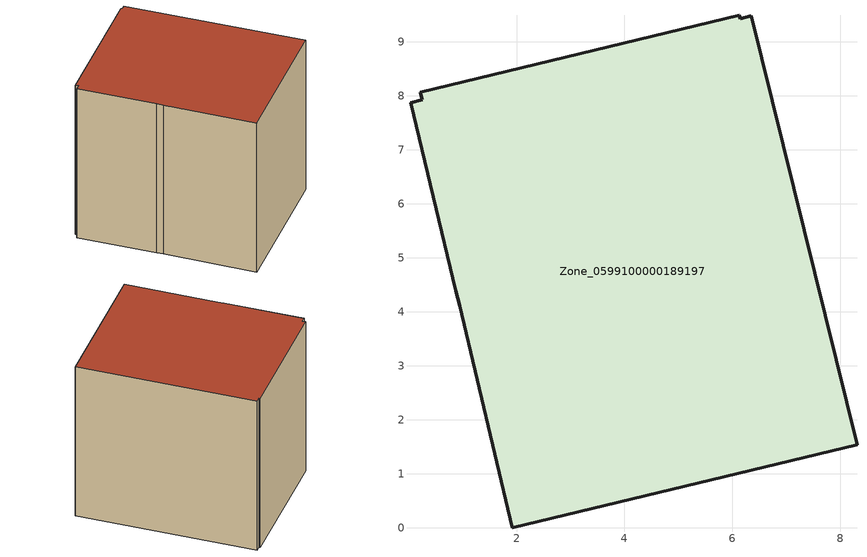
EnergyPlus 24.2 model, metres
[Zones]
Zone_0599100000189197
 floor ground (C_G): 0.95,4.11 0.87,4.39 0.04,7.88 0.25,7.93 0.22,8.07 6.13,9.49 6.14,9.43 6.35,9.48 8.31,1.54 1.92,0 z0
 wall outside (C_F): 0.87,4.39 0.95,4.11 1.92,0 8.31,1.54 6.35,9.48 6.14,9.43 6.13,9.49 0.22,8.07 0.25,7.93 0.04,7.88 0.87,4.39 z0:7.72
 roof outside (C_R): 6.14,9.43 6.13,9.49 0.22,8.07 0.25,7.93 0.04,7.88 0.87,4.39 0.95,4.11 1.92,0 8.31,1.54 6.35,9.48 z7.72
[BUILDING]
Pand.0599100000189197: North Axis=0; Terrain=City; Loads Convergence Tolerance Value=0.04; Temperature Convergence Tolerance Value=0.4; Solar Distribution=FullExterior; Maximum Number of Warmup Days=25; Minimum Number of Warmup Days=1
[Site:Location]
Rotterdam.The.Hague.AP_ZH_NLD Design_Conditions: Latitude=51.96; Longitude=4.45; Time Zone=1; Elevation=-4.5
[SITE:GROUNDTEMPERATURE:BUILDINGSURFACE]
18, 18, 18, 18, 18, 18, 18, 18, 18, 18, 18, 18
[MATERIAL] Thermal Absorptance=0.9; Solar Absorptance=0.7; Visible Absorptance=0.7
Name | Roughness | Thickness | Conductivity | Density | Specific Heat
G.TC.1965-1974 | MediumSmooth | 0.15 | 0.882353 | 540 | 1210
F.TC.1965-1974 | Rough | 0.3 | 0.697674 | 1920 | 840
R.TC.1965-1974 | MediumRough | 0.2 | 0.232558 | 1500 | 1000
[CONSTRUCTION]
C_G: G.TC.1965-1974
C_F: F.TC.1965-1974
C_R: R.TC.1965-1974
[ZONE]
Zone_0599100000189197: Type=1; Multiplier=1; Ceiling Height=Autocalculate; Volume=Autocalculate; Floor Area=autocalculate; Part of Total Floor Area=Yes
[ZONEINFILTRATION:DESIGNFLOWRATE]
Infil_Zone_0599100000189197: Zone or ZoneList or Space or SpaceList=Zone_0599100000189197; Schedule=AlwaysOn; Design Flow Rate Calculation Method=Flow/Area; Flow Rate per Floor Area=0.003; Constant Term Coefficient=1; Temperature Term Coefficient=0; Velocity Term Coefficient=0; Velocity Squared Term Coefficient=0
[HVACTEMPLATE:ZONE:IDEALLOADSAIRSYSTEM]
Zone_0599100000189197: Maximum Heating Supply Air Temperature=50; Minimum Cooling Supply Air Temperature=13; Maximum Heating Supply Air Humidity Ratio=0.0156; Minimum Cooling Supply Air Humidity Ratio=0.0077; Heating Limit=NoLimit; Cooling Limit=NoLimit; Dehumidification Control Type=ConstantSensibleHeatRatio; Cooling Sensible Heat Ratio=0.7; Dehumidification Setpoint=60; Humidification Control Type=None; Humidification Setpoint=30; Outdoor Air Method=None; Outdoor Air Flow Rate per Person=0.00944; Outdoor Air Flow Rate per Zone Floor Area=0; Outdoor Air Flow Rate per Zone=0; Demand Controlled Ventilation Type=None; Outdoor Air Economizer Type=NoEconomizer; Heat Recovery Type=None; Sensible Heat Recovery Effectiveness=0.7; Latent Heat Recovery Effectiveness=0.65
[ZONECONTROL:THERMOSTAT]
ThermostatControl_Zone_0599100000189197: Zone or ZoneList=Zone_0599100000189197; Control Type Schedule=DualSetpointControlType; Control 1=Thermostat_Zone_0599100000189197; Temperature Difference Between Cutout And Setpoint=0
[THERMOSTATSETPOINT:DUALSETPOINT]
Thermostat_Zone_0599100000189197: Heating Setpoint Temperature Schedule=HeatingSetpoint_Zone_0599100000189197; Cooling Setpoint Temperature Schedule=CoolingSetpoint_Zone_0599100000189197
[SCHEDULE:COMPACT]
HeatingSetpoint_Zone_0599100000189197: Through: 12/31, For: AllDays, Until: 24:00, 21
CoolingSetpoint_Zone_0599100000189197: Through: 12/31, For: AllDays, Until: 24:00, 24
DualSetpointControlType: Through: 12/31, For: AllDays, Until: 24:00, 4
AlwaysOn: Through: 12/31, For: AllDays, Until: 24:00, 1
